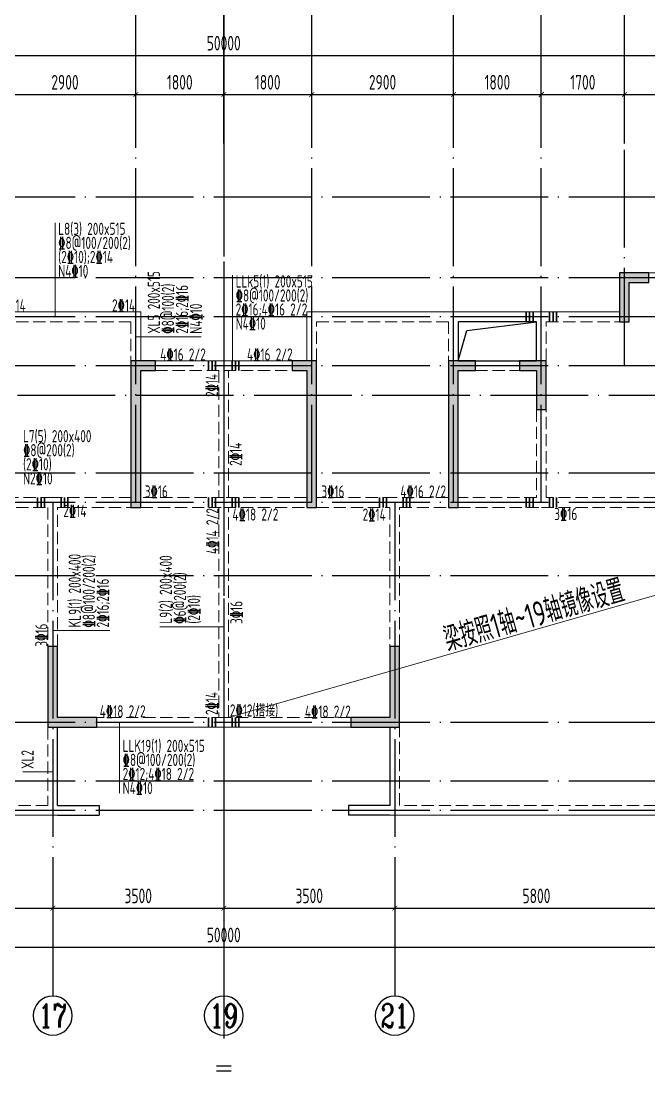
# Model space of a CAD drawing. Extents: x -1058961 to 23600, y -449123 to 2751847.
# Drawn here: x -194763 to -181917, y -193967 to -172283 of the extents above; entities that cross this region are included whole.
import ezdxf
from ezdxf.enums import TextEntityAlignment as Align

# ---------------------------------------------------------------- set-up
doc = ezdxf.new("R2010")
doc.units = 0
doc.header["$LTSCALE"] = 1000
for name, pattern in [('CENTER', [8, 5, -1, 1, -1]), ('DASH', [0.35, 0.25, -0.1]), ('DOTE', [2.42, 2, -0.2, 0.02, -0.2])]:
    doc.linetypes.add(name, pattern=pattern)
doc.layers.get('0').update_dxf_attribs({"linetype": 'CONTINUOUS'})
doc.layers.get('DEFPOINTS').update_dxf_attribs({"linetype": 'CONTINUOUS'})
for name, color, linetype in [('A-AXIS', 1, 'CONTINUOUS'), ('A-DOTE', 10, 'DOTE'), ('AXIS_NUM', 7, 'CONTINUOUS'), ('BEAM_CON', 4, 'CONTINUOUS'), ('S-D洞口', 4, 'CONTINUOUS'), ('S-L主梁线', 4, 'DASH'), ('S-L梁编号', 6, 'CONTINUOUS'), ('S-L梁配筋', 7, 'CONTINUOUS'), ('S-Q墙填充', 252, 'CONTINUOUS'), ('S-Q墙实线', 6, 'CONTINUOUS'), ('S-Y一般标注', 3, 'CONTINUOUS'), ('THIN', 7, 'CONTINUOUS')]:
    doc.layers.add(name, color=color, linetype=linetype)
doc.layers.add('梁附加箍筋', color=1, linetype='CONTINUOUS', lineweight=35)
doc.styles.add('TSSD_Axis', font='complex.shx', dxfattribs={"width": 0.7, "bigfont": 'hztxt.shx'})
doc.styles.add('TSSD_DIMENSION', font='Tssdeng.shx', dxfattribs={"width": 0.7, "bigfont": 'tssdchn.shx'})
doc.styles.add('TSSD_REIN', font='tssdeng.shx', dxfattribs={"width": 0.7, "height": 300, "bigfont": 'tssdchn.shx'})
doc.dimstyles.new('TSSD_100_100', dxfattribs={"dimtxt": 300, "dimasz": 100, "dimexe": 100, "dimexo": 250, "dimgap": 100, "dimtad": 1, "dimdec": 0, "dimzin": 0, "dimdsep": 46, "dimtxsty": 'TSSD_DIMENSION', "dimblk": 'ARCHTICK', "dimcen": 0, "dimdle": 100, "dimclrt": 7, "dimadec": 0, "dimazin": 0, "dimtfac": 1, "dimtdec": 0, "dimtix": 1, "dimtmove": 2, "dimatfit": 3, "dimldrblk": 'ARCHTICK', "dimfxl": 0, "dimtolj": 1, "dimtzin": 0, "dimarcsym": 0})

# ---------------------------------------------------------------- blocks, each defined once
blk = doc.blocks.new('_ArchTick')
at = {"color": 0, "linetype": 'ByBlock', "const_width": 0.15}
blk.add_lwpolyline([(-0.5, -0.5), (0.5, 0.5)], dxfattribs=at)
blk = doc.blocks.new('*D1071')
at = {"layer": 'DEFPOINTS', "color": 0}
for p in [(27800, 19250), (24900, 18250), (27800, 18250)]:
    blk.add_point(p, dxfattribs=at)
at = {"layer": 'S-Y一般标注', "color": 0, "lineweight": -2}
for p, q in [((24900, 18500), (24900, 19350)), ((27800, 18500), (27800, 19350)), ((24800, 19250), (27900, 19250))]:
    blk.add_line(p, q, dxfattribs=at)
at = {"layer": 'S-Y一般标注', "color": 0, "lineweight": -2, "xscale": 100, "yscale": 100, "zscale": 100, "rotation": 180}
blk.add_blockref('_ArchTick', (24900, 19250), dxfattribs=at)
at = {"layer": 'S-Y一般标注', "color": 0, "lineweight": -2, "xscale": 100, "yscale": 100, "zscale": 100}
blk.add_blockref('_ArchTick', (27800, 19250), dxfattribs=at)
at = {"layer": 'S-Y一般标注', "color": 7, "insert": (26350, 19500), "char_height": 300, "attachment_point": 5, "style": 'TSSD_DIMENSION'}
blk.add_mtext('\\A1;2900', dxfattribs=at)
blk = doc.blocks.new('*D1072')
at = {"layer": 'DEFPOINTS', "color": 0}
for p in [(29600, 19250), (27800, 18250), (29600, 18250)]:
    blk.add_point(p, dxfattribs=at)
at = {"layer": 'S-Y一般标注', "color": 0, "lineweight": -2}
for p, q in [((27800, 18500), (27800, 19350)), ((29600, 18500), (29600, 19350)), ((27700, 19250), (29700, 19250))]:
    blk.add_line(p, q, dxfattribs=at)
at = {"layer": 'S-Y一般标注', "color": 0, "lineweight": -2, "xscale": 100, "yscale": 100, "zscale": 100, "rotation": 180}
blk.add_blockref('_ArchTick', (27800, 19250), dxfattribs=at)
at = {"layer": 'S-Y一般标注', "color": 0, "lineweight": -2, "xscale": 100, "yscale": 100, "zscale": 100}
blk.add_blockref('_ArchTick', (29600, 19250), dxfattribs=at)
at = {"layer": 'S-Y一般标注', "color": 7, "insert": (28700, 19500), "char_height": 300, "attachment_point": 5, "style": 'TSSD_DIMENSION'}
blk.add_mtext('\\A1;1800', dxfattribs=at)
blk = doc.blocks.new('*D1073')
at = {"layer": 'DEFPOINTS', "color": 0}
for p in [(31400, 19250), (29600, 18250), (31400, 18250)]:
    blk.add_point(p, dxfattribs=at)
at = {"layer": 'S-Y一般标注', "color": 0, "lineweight": -2}
for p, q in [((29600, 18500), (29600, 19350)), ((31400, 18500), (31400, 19350)), ((29500, 19250), (31500, 19250))]:
    blk.add_line(p, q, dxfattribs=at)
at = {"layer": 'S-Y一般标注', "color": 0, "lineweight": -2, "xscale": 100, "yscale": 100, "zscale": 100, "rotation": 180}
blk.add_blockref('_ArchTick', (29600, 19250), dxfattribs=at)
at = {"layer": 'S-Y一般标注', "color": 0, "lineweight": -2, "xscale": 100, "yscale": 100, "zscale": 100}
blk.add_blockref('_ArchTick', (31400, 19250), dxfattribs=at)
at = {"layer": 'S-Y一般标注', "color": 7, "insert": (30500, 19500), "char_height": 300, "attachment_point": 5, "style": 'TSSD_DIMENSION'}
blk.add_mtext('\\A1;1800', dxfattribs=at)
blk = doc.blocks.new('*D1074')
at = {"layer": 'DEFPOINTS', "color": 0}
for p in [(34300, 19250), (31400, 18250), (34300, 18250)]:
    blk.add_point(p, dxfattribs=at)
at = {"layer": 'S-Y一般标注', "color": 0, "lineweight": -2}
for p, q in [((31400, 18500), (31400, 19350)), ((34300, 18500), (34300, 19350)), ((31300, 19250), (34400, 19250))]:
    blk.add_line(p, q, dxfattribs=at)
at = {"layer": 'S-Y一般标注', "color": 0, "lineweight": -2, "xscale": 100, "yscale": 100, "zscale": 100, "rotation": 180}
blk.add_blockref('_ArchTick', (31400, 19250), dxfattribs=at)
at = {"layer": 'S-Y一般标注', "color": 0, "lineweight": -2, "xscale": 100, "yscale": 100, "zscale": 100}
blk.add_blockref('_ArchTick', (34300, 19250), dxfattribs=at)
at = {"layer": 'S-Y一般标注', "color": 7, "insert": (32850, 19500), "char_height": 300, "attachment_point": 5, "style": 'TSSD_DIMENSION'}
blk.add_mtext('\\A1;2900', dxfattribs=at)
blk = doc.blocks.new('*D1075')
at = {"layer": 'DEFPOINTS', "color": 0}
for p in [(36100, 19250), (34300, 18250), (36100, 18250)]:
    blk.add_point(p, dxfattribs=at)
at = {"layer": 'S-Y一般标注', "color": 0, "lineweight": -2}
for p, q in [((34300, 18500), (34300, 19350)), ((36100, 18500), (36100, 19350)), ((34200, 19250), (36200, 19250))]:
    blk.add_line(p, q, dxfattribs=at)
at = {"layer": 'S-Y一般标注', "color": 0, "lineweight": -2, "xscale": 100, "yscale": 100, "zscale": 100, "rotation": 180}
blk.add_blockref('_ArchTick', (34300, 19250), dxfattribs=at)
at = {"layer": 'S-Y一般标注', "color": 0, "lineweight": -2, "xscale": 100, "yscale": 100, "zscale": 100}
blk.add_blockref('_ArchTick', (36100, 19250), dxfattribs=at)
at = {"layer": 'S-Y一般标注', "color": 7, "insert": (35200, 19500), "char_height": 300, "attachment_point": 5, "style": 'TSSD_DIMENSION'}
blk.add_mtext('\\A1;1800', dxfattribs=at)
blk = doc.blocks.new('*D1076')
at = {"layer": 'DEFPOINTS', "color": 0}
for p in [(37800, 19250), (36100, 18250), (37800, 18250)]:
    blk.add_point(p, dxfattribs=at)
at = {"layer": 'S-Y一般标注', "color": 0, "lineweight": -2}
for p, q in [((36100, 18500), (36100, 19350)), ((37800, 18500), (37800, 19350)), ((36000, 19250), (37900, 19250))]:
    blk.add_line(p, q, dxfattribs=at)
at = {"layer": 'S-Y一般标注', "color": 0, "lineweight": -2, "xscale": 100, "yscale": 100, "zscale": 100, "rotation": 180}
blk.add_blockref('_ArchTick', (36100, 19250), dxfattribs=at)
at = {"layer": 'S-Y一般标注', "color": 0, "lineweight": -2, "xscale": 100, "yscale": 100, "zscale": 100}
blk.add_blockref('_ArchTick', (37800, 19250), dxfattribs=at)
at = {"layer": 'S-Y一般标注', "color": 7, "insert": (36950, 19500), "char_height": 300, "attachment_point": 5, "style": 'TSSD_DIMENSION'}
blk.add_mtext('\\A1;1700', dxfattribs=at)
blk = doc.blocks.new('*D1084')
at = {"layer": 'DEFPOINTS', "color": 0}
for p in [(54600, 20050), (4600, 18250), (54600, 18250)]:
    blk.add_point(p, dxfattribs=at)
at = {"layer": 'S-Y一般标注', "color": 0, "lineweight": -2}
for p, q in [((4500, 20050), (54700, 20050)), ((4600, 18500), (4600, 20150)), ((54600, 18500), (54600, 20150))]:
    blk.add_line(p, q, dxfattribs=at)
at = {"layer": 'S-Y一般标注', "color": 0, "lineweight": -2, "xscale": 100, "yscale": 100, "zscale": 100, "rotation": 180}
blk.add_blockref('_ArchTick', (4600, 20050), dxfattribs=at)
at = {"layer": 'S-Y一般标注', "color": 0, "lineweight": -2, "xscale": 100, "yscale": 100, "zscale": 100}
blk.add_blockref('_ArchTick', (54600, 20050), dxfattribs=at)
at = {"layer": 'S-Y一般标注', "color": 7, "insert": (29600, 20300), "char_height": 300, "attachment_point": 5, "style": 'TSSD_DIMENSION'}
blk.add_mtext('\\A1;50000', dxfattribs=at)
blk = doc.blocks.new('*D1097')
at = {"layer": 'DEFPOINTS', "color": 0}
for p in [(39900, 19250), (37800, 18250), (39900, 18250)]:
    blk.add_point(p, dxfattribs=at)
at = {"layer": 'S-Y一般标注', "color": 0, "lineweight": -2}
for p, q in [((37800, 18500), (37800, 19350)), ((39900, 18500), (39900, 19350)), ((37700, 19250), (40000, 19250))]:
    blk.add_line(p, q, dxfattribs=at)
at = {"layer": 'S-Y一般标注', "color": 0, "lineweight": -2, "xscale": 100, "yscale": 100, "zscale": 100, "rotation": 180}
blk.add_blockref('_ArchTick', (37800, 19250), dxfattribs=at)
at = {"layer": 'S-Y一般标注', "color": 0, "lineweight": -2, "xscale": 100, "yscale": 100, "zscale": 100}
blk.add_blockref('_ArchTick', (39900, 19250), dxfattribs=at)
at = {"layer": 'S-Y一般标注', "color": 7, "insert": (38850, 19500), "char_height": 300, "attachment_point": 5, "style": 'TSSD_DIMENSION'}
blk.add_mtext('\\A1;2100', dxfattribs=at)
blk = doc.blocks.new('*D1101')
at = {"layer": 'DEFPOINTS', "color": 0}
for p in [(20300, 3600), (26100, 3600), (26100, 2600)]:
    blk.add_point(p, dxfattribs=at)
at = {"layer": 'S-Y一般标注', "color": 0, "lineweight": -2}
for p, q in [((20300, 3350), (20300, 2500)), ((26100, 3350), (26100, 2500)), ((20200, 2600), (26200, 2600))]:
    blk.add_line(p, q, dxfattribs=at)
at = {"layer": 'S-Y一般标注', "color": 0, "lineweight": -2, "xscale": 100, "yscale": 100, "zscale": 100, "rotation": 180}
blk.add_blockref('_ArchTick', (20300, 2600), dxfattribs=at)
at = {"layer": 'S-Y一般标注', "color": 0, "lineweight": -2, "xscale": 100, "yscale": 100, "zscale": 100}
blk.add_blockref('_ArchTick', (26100, 2600), dxfattribs=at)
at = {"layer": 'S-Y一般标注', "color": 7, "insert": (23200, 2850), "char_height": 300, "attachment_point": 5, "style": 'TSSD_DIMENSION'}
blk.add_mtext('\\A1;5800', dxfattribs=at)
blk = doc.blocks.new('ts_axno')
at = {"color": 0, "linetype": 'ByBlock', "lineweight": -2}
blk.add_circle((0, 0), 0.5, dxfattribs=at)
at = {"color": 0, "linetype": 'ByBlock', "lineweight": -2, "style": 'TSSD_Axis', "width": 0.7}
blk.add_attdef('A', text='', height=0.6, dxfattribs=at).set_placement((0, 0), align=Align.MIDDLE_CENTER)
blk = doc.blocks.new('*D1102')
at = {"layer": 'DEFPOINTS', "color": 0}
for p in [(26100, 3600), (29600, 3600), (29600, 2600)]:
    blk.add_point(p, dxfattribs=at)
at = {"layer": 'S-Y一般标注', "color": 0, "lineweight": -2}
for p, q in [((26100, 3350), (26100, 2500)), ((29600, 3350), (29600, 2500)), ((26000, 2600), (29700, 2600))]:
    blk.add_line(p, q, dxfattribs=at)
at = {"layer": 'S-Y一般标注', "color": 0, "lineweight": -2, "xscale": 100, "yscale": 100, "zscale": 100, "rotation": 180}
blk.add_blockref('_ArchTick', (26100, 2600), dxfattribs=at)
at = {"layer": 'S-Y一般标注', "color": 0, "lineweight": -2, "xscale": 100, "yscale": 100, "zscale": 100}
blk.add_blockref('_ArchTick', (29600, 2600), dxfattribs=at)
at = {"layer": 'S-Y一般标注', "color": 7, "insert": (27850, 2850), "char_height": 300, "attachment_point": 5, "style": 'TSSD_DIMENSION'}
blk.add_mtext('\\A1;3500', dxfattribs=at)
blk = doc.blocks.new('*D1103')
at = {"layer": 'DEFPOINTS', "color": 0}
for p in [(33100, 3600), (38900, 3600), (38900, 2600)]:
    blk.add_point(p, dxfattribs=at)
at = {"layer": 'S-Y一般标注', "color": 0, "lineweight": -2}
for p, q in [((33100, 3350), (33100, 2500)), ((38900, 3350), (38900, 2500)), ((33000, 2600), (39000, 2600))]:
    blk.add_line(p, q, dxfattribs=at)
at = {"layer": 'S-Y一般标注', "color": 0, "lineweight": -2, "xscale": 100, "yscale": 100, "zscale": 100, "rotation": 180}
blk.add_blockref('_ArchTick', (33100, 2600), dxfattribs=at)
at = {"layer": 'S-Y一般标注', "color": 0, "lineweight": -2, "xscale": 100, "yscale": 100, "zscale": 100}
blk.add_blockref('_ArchTick', (38900, 2600), dxfattribs=at)
at = {"layer": 'S-Y一般标注', "color": 7, "insert": (36000, 2850), "char_height": 300, "attachment_point": 5, "style": 'TSSD_DIMENSION'}
blk.add_mtext('\\A1;5800', dxfattribs=at)
blk = doc.blocks.new('*D1107')
at = {"layer": 'DEFPOINTS', "color": 0}
for p in [(4600, 3600), (54600, 3600), (54600, 1800)]:
    blk.add_point(p, dxfattribs=at)
at = {"layer": 'S-Y一般标注', "color": 0, "lineweight": -2}
for p, q in [((4600, 3350), (4600, 1700)), ((54600, 3350), (54600, 1700)), ((4500, 1800), (54700, 1800))]:
    blk.add_line(p, q, dxfattribs=at)
at = {"layer": 'S-Y一般标注', "color": 0, "lineweight": -2, "xscale": 100, "yscale": 100, "zscale": 100, "rotation": 180}
blk.add_blockref('_ArchTick', (4600, 1800), dxfattribs=at)
at = {"layer": 'S-Y一般标注', "color": 0, "lineweight": -2, "xscale": 100, "yscale": 100, "zscale": 100}
blk.add_blockref('_ArchTick', (54600, 1800), dxfattribs=at)
at = {"layer": 'S-Y一般标注', "color": 7, "insert": (29600, 2050), "char_height": 300, "attachment_point": 5, "style": 'TSSD_DIMENSION'}
blk.add_mtext('\\A1;50000', dxfattribs=at)
blk = doc.blocks.new('*D1110')
at = {"layer": 'DEFPOINTS', "color": 0}
for p in [(29600, 3600), (33100, 3600), (33100, 2600)]:
    blk.add_point(p, dxfattribs=at)
at = {"layer": 'S-Y一般标注', "color": 0, "lineweight": -2}
for p, q in [((29600, 3350), (29600, 2500)), ((33100, 3350), (33100, 2500)), ((29500, 2600), (33200, 2600))]:
    blk.add_line(p, q, dxfattribs=at)
at = {"layer": 'S-Y一般标注', "color": 0, "lineweight": -2, "xscale": 100, "yscale": 100, "zscale": 100, "rotation": 180}
blk.add_blockref('_ArchTick', (29600, 2600), dxfattribs=at)
at = {"layer": 'S-Y一般标注', "color": 0, "lineweight": -2, "xscale": 100, "yscale": 100, "zscale": 100}
blk.add_blockref('_ArchTick', (33100, 2600), dxfattribs=at)
at = {"layer": 'S-Y一般标注', "color": 7, "insert": (31350, 2850), "char_height": 300, "attachment_point": 5, "style": 'TSSD_DIMENSION'}
blk.add_mtext('\\A1;3500', dxfattribs=at)
blk = doc.blocks.new('20210807.15312446')
at = {"layer": 'S-Q墙填充'}
h = blk.add_hatch(color=252, dxfattribs=at)
h.dxf.hatch_style = 1
h.paths.add_polyline_path([(94316, 67740), (94716, 67740), (94716, 67940), (94116, 67940), (94116, 66940), (94316, 66940)])
h = blk.add_hatch(color=252, dxfattribs=at)
h.dxf.hatch_style = 1
h.paths.add_polyline_path([(84116, 66140), (84116, 63140), (84316, 63140), (84316, 65940), (84616, 65940), (84616, 66140)])
h = blk.add_hatch(color=252, dxfattribs=at)
h.dxf.hatch_style = 1
h.paths.add_polyline_path([(87916, 66140), (87416, 66140), (87416, 65940), (87716, 65940), (87716, 63140), (87916, 63140)])
h = blk.add_hatch(color=252, dxfattribs=at)
h.dxf.hatch_style = 1
h.paths.add_polyline_path([(90616, 66140), (90616, 63140), (90816, 63140), (90816, 65940), (91166, 65940), (91166, 66140)])
h = blk.add_hatch(color=252, dxfattribs=at)
h.dxf.hatch_style = 1
h.paths.add_polyline_path([(92416, 65940), (92416, 65140), (92616, 65140), (92616, 66140), (92066, 66140), (92066, 65940)])
h = blk.add_hatch(color=252, dxfattribs=at)
h.dxf.hatch_style = 1
h.paths.add_polyline_path([(82416, 58640), (83316, 58640), (83416, 58640), (83416, 58840), (83316, 58840), (82616, 58840), (82616, 60290), (82416, 60290)])
h = blk.add_hatch(color=252, dxfattribs=at)
h.dxf.hatch_style = 1
h.paths.add_polyline_path([(88716, 58840), (88616, 58840), (88616, 58640), (88716, 58640), (89616, 58640), (89616, 60290), (89416, 60290), (89416, 58840)])
at = {"layer": 'BEAM_CON'}
for p, q in [((82616, 57040), (82616, 58640)), ((89416, 58640), (89416, 57040)), ((82616, 57040), (83466, 57040)), ((83466, 57040), (83466, 56840)), ((88566, 57040), (88566, 56840)), ((89416, 57040), (88566, 57040)), ((82616, 56840), (83466, 56840)), ((89416, 56840), (88566, 56840))]:
    blk.add_line(p, q, dxfattribs=at)
at = {"layer": 'S-D洞口', "color": 5}
blk.add_lwpolyline([(90816, 66140), (92416, 66140), (92416, 66940), (90816, 66940), (90816, 66140), (90993, 66762), (92416, 66940)], dxfattribs=at)
at = {"layer": 'S-L主梁线', "linetype": 'ByBlock', "lineweight": 18}
for p, q in [((96216, 67940), (94716, 67940)), ((84316, 67140), (81316, 67140)), ((84316, 66140), (84316, 67140)), ((87716, 67140), (87716, 66140)), ((90716, 67140), (87716, 67140)), ((92516, 67140), (90716, 67140)), ((94116, 67140), (92516, 67140)), ((90816, 66940), (92416, 66940)), ((90816, 66140), (90816, 66940)), ((92416, 66940), (92416, 66140)), ((86016, 66140), (84616, 66140)), ((87416, 66140), (86016, 66140)), ((92066, 66140), (91166, 66140)), ((83416, 58640), (86016, 58640)), ((86016, 58640), (88616, 58640)), ((76616, 56840), (82616, 56840)), ((89416, 56840), (95416, 56840))]:
    blk.add_line(p, q, dxfattribs=at)
at = {"layer": 'S-L主梁线', "linetype": 'DASH', "lineweight": 18}
for p, q in [((81416, 66940), (84116, 66940)), ((84116, 66940), (84116, 66140)), ((87916, 66940), (90616, 66940)), ((87916, 66140), (87916, 66940)), ((90616, 66940), (90616, 66140)), ((92616, 66940), (94116, 66940)), ((92616, 66140), (92616, 66940)), ((84616, 65940), (86016, 65940)), ((85916, 65940), (85916, 63340)), ((86016, 65940), (87416, 65940)), ((86116, 63340), (86116, 65940)), ((91166, 65940), (92066, 65940)), ((92416, 65140), (92416, 63340)), ((92616, 63340), (92616, 65140)), ((82516, 63340), (81416, 63340)), ((84116, 63340), (82516, 63340)), ((86016, 63340), (84316, 63340)), ((87716, 63340), (86016, 63340)), ((89516, 63340), (87916, 63340)), ((90616, 63340), (89516, 63340)), ((92416, 63340), (90816, 63340)), ((95216, 63340), (92616, 63340)), ((81416, 63140), (82416, 63140)), ((82416, 63140), (82416, 60290)), ((82616, 63140), (84116, 63140)), ((82616, 60290), (82616, 63140)), ((84316, 63140), (86016, 63140)), ((85916, 63140), (85916, 58840)), ((86016, 63140), (87716, 63140)), ((86116, 58840), (86116, 63140)), ((87916, 63140), (89416, 63140)), ((89416, 63140), (89416, 60290)), ((89616, 63140), (90616, 63140)), ((89616, 60290), (89616, 63140)), ((90816, 63140), (92516, 63140)), ((92516, 63140), (95216, 63140)), ((86016, 58840), (83416, 58840)), ((88616, 58840), (86016, 58840)), ((82416, 58640), (82416, 57040)), ((89616, 57040), (89616, 58640)), ((82416, 57040), (76816, 57040)), ((95216, 57040), (89616, 57040))]:
    blk.add_line(p, q, dxfattribs=at)
at = {"layer": 'S-Q墙实线'}
for points in [[(94316, 67740), (94716, 67740), (94716, 67940), (94116, 67940), (94116, 66940), (94316, 66940)], [(84116, 66140), (84116, 63140), (84316, 63140), (84316, 65940), (84616, 65940), (84616, 66140)], [(87916, 66140), (87416, 66140), (87416, 65940), (87716, 65940), (87716, 63140), (87916, 63140)], [(90616, 66140), (90616, 63140), (90816, 63140), (90816, 65940), (91166, 65940), (91166, 66140)], [(92416, 65940), (92416, 65140), (92616, 65140), (92616, 66140), (92066, 66140), (92066, 65940)], [(82416, 58640), (83316, 58640), (83416, 58640), (83416, 58840), (83316, 58840), (82616, 58840), (82616, 60290), (82416, 60290)], [(88716, 58840), (88616, 58840), (88616, 58640), (88716, 58640), (89616, 58640), (89616, 60290), (89416, 60290), (89416, 58840)]]:
    blk.add_lwpolyline(points, close=True, dxfattribs=at)
blk = doc.blocks.new('20210726.16395156')
at = {"layer": 'A-AXIS'}
for p, q in [((27800, 18249.9), (27800, 21049.9)), ((29600, 18249.9), (29600, 21049.9)), ((31400, 18249.9), (31400, 21049.9)), ((34300, 18249.9), (34300, 21049.9)), ((36100, 18249.9), (36100, 21049.9)), ((37800, 18249.9), (37800, 21049.9)), ((26100, 3600), (26100, 800)), ((29600, 3600), (29600, 800)), ((33100, 3600), (33100, 800))]:
    blk.add_line(p, q, dxfattribs=at)
at = {"layer": 'A-DOTE'}
for p, q in [((27800, 10900), (27800, 18249.9)), ((29600, 18249.9), (29600, 3600)), ((31400, 10900), (31400, 18249.9)), ((34300, 10900), (34300, 18249.9)), ((36100, 10900), (36100, 18249.9)), ((37800, 13700), (37800, 18249.9)), ((55600, 17150), (3600, 17150)), ((55600, 15500), (3600, 15500)), ((55600, 14700), (3600, 14700)), ((55600, 13700), (3600, 13700)), ((3600, 13100.3), (55600, 13100.3)), ((55600, 11500), (3600, 11500)), ((55600, 10900), (3600, 10900)), ((26100, 10900), (26100, 3600)), ((33100, 10900), (33100, 3600)), ((55600, 9400), (3600, 9400)), ((55600, 6400), (3600, 6400)), ((55600, 5200), (3600, 5200)), ((55600, 4600), (3600, 4600))]:
    blk.add_line(p, q, dxfattribs=at)
at = {"layer": 'A-AXIS'}
ref = blk.add_blockref('ts_axno', (26100, 400), dxfattribs=dict(at, xscale=-800, yscale=800, zscale=800, rotation=180))
ref.add_attrib('10', '17', dxfattribs={"layer": 'AXIS_NUM', "height": 480, "style": 'TSSD_Axis', "width": 0.7}).set_placement((26100, 400), align=Align.MIDDLE_CENTER)
ref = blk.add_blockref('ts_axno', (29600, 400), dxfattribs=dict(at, xscale=-800, yscale=800, zscale=800, rotation=180))
ref.add_attrib('13', '19', dxfattribs={"layer": 'AXIS_NUM', "height": 480, "style": 'TSSD_Axis', "width": 0.7}).set_placement((29600, 400), align=Align.MIDDLE_CENTER)
ref = blk.add_blockref('ts_axno', (33100, 400), dxfattribs=dict(at, xscale=-800, yscale=800, zscale=800, rotation=180))
ref.add_attrib('13', '21', dxfattribs={"layer": 'AXIS_NUM', "height": 480, "style": 'TSSD_Axis', "width": 0.7}).set_placement((33100, 400), align=Align.MIDDLE_CENTER)
at = {"layer": 'S-Y一般标注'}
for base, p1, p2, picture, middle in [((54600, 20049.9), (4600, 18249.9), (54600, 18249.9), '*D1084', (29600, 20299.9)), ((27800, 19249.9), (24900, 18249.9), (27800, 18249.9), '*D1071', (26350, 19499.9)), ((29600, 19249.9), (27800, 18249.9), (29600, 18249.9), '*D1072', (28700, 19499.9)), ((31400, 19249.9), (29600, 18249.9), (31400, 18249.9), '*D1073', (30500, 19499.9)), ((34300, 19249.9), (31400, 18249.9), (34300, 18249.9), '*D1074', (32850, 19499.9)), ((36100, 19249.9), (34300, 18249.9), (36100, 18249.9), '*D1075', (35200, 19499.9)), ((37800, 19249.9), (36100, 18249.9), (37800, 18249.9), '*D1076', (36950, 19499.9)), ((39900, 19249.9), (37800, 18249.9), (39900, 18249.9), '*D1097', (38850, 19499.9)), ((54600, 1800), (4600, 3600), (54600, 3600), '*D1107', (29600, 2050)), ((26100, 2600), (20300, 3600), (26100, 3600), '*D1101', (23200, 2850)), ((29600, 2600), (26100, 3600), (29600, 3600), '*D1102', (27850, 2850)), ((33100, 2600), (29600, 3600), (33100, 3600), '*D1110', (31350, 2850)), ((38900, 2600.1), (33100, 3600), (38900, 3600.1), '*D1103', (36000, 2850.1))]:
    dim = blk.add_linear_dim(base=base, p1=p1, p2=p2, dimstyle='TSSD_100_100', dxfattribs=at)
    dim.commit()
    dim.dimension.update_dxf_attribs({"geometry": picture, "text_midpoint": middle})

msp = doc.modelspace()

# ---------------------------------------------------------------- linework, layer by layer
at = {"layer": 'S-L梁编号', "lineweight": 18}
for p, q in [((-194068.33, -178332.47), (-194068.33, -176406.82)), ((-190436.2, -179332.47), (-190436.2, -177482.46)), ((-192416.89, -178741.02), (-191079.47, -178741.02)), ((-190616.89, -184674.57), (-191927.78, -184674.57)), ((-194116.89, -184752.72), (-192947.41, -184752.72)), ((-192749.32, -186638.08), (-192749.32, -188080.29)), ((-194116.89, -187646.18), (-194730.08, -187646.18))]:
    msp.add_line(p, q, dxfattribs=at)
msp.add_lwpolyline([(-190516.89, -186532.47), (-165716.88, -179432.47)], dxfattribs=at)
at = {"layer": 'THIN', "linetype": 'CENTER'}
msp.add_line((-190616.88, -170099.69), (-190616.88, -193966.61), dxfattribs=at)
at = {"layer": 'THIN'}
for p, q in [((-190466.88, -193666.61), (-190766.88, -193666.61)), ((-190466.88, -193766.61), (-190766.88, -193766.61))]:
    msp.add_line(p, q, dxfattribs=at)
at = {"layer": '梁附加箍筋', "lineweight": 35}
for p, q in [((-184426.88, -178432.47), (-184426.88, -178232.47)), ((-184356.88, -178432.47), (-184356.88, -178232.47)), ((-184286.88, -178432.47), (-184286.88, -178232.47)), ((-183946.88, -178432.47), (-183946.88, -178232.47)), ((-183876.88, -178432.47), (-183876.88, -178232.47)), ((-183806.88, -178432.47), (-183806.88, -178232.47)), ((-190926.89, -179432.47), (-190926.89, -179232.47)), ((-190856.89, -179432.47), (-190856.89, -179232.47)), ((-190786.89, -179432.47), (-190786.89, -179232.47)), ((-190446.89, -179432.47), (-190446.89, -179232.47)), ((-190376.89, -179432.47), (-190376.89, -179232.47)), ((-190306.89, -179432.47), (-190306.89, -179232.47)), ((-194426.89, -182232.47), (-194426.89, -182032.47)), ((-194356.89, -182232.47), (-194356.89, -182032.47)), ((-194286.89, -182232.47), (-194286.89, -182032.47)), ((-193946.89, -182232.47), (-193946.89, -182032.47)), ((-193876.89, -182232.47), (-193876.89, -182032.47)), ((-193806.89, -182232.47), (-193806.89, -182032.47)), ((-190926.89, -182232.47), (-190926.89, -182032.47)), ((-190856.89, -182232.47), (-190856.89, -182032.47)), ((-190786.89, -182232.47), (-190786.89, -182032.47)), ((-190446.89, -182232.47), (-190446.89, -182032.47)), ((-190376.89, -182232.47), (-190376.89, -182032.47)), ((-190306.89, -182232.47), (-190306.89, -182032.47)), ((-187426.87, -182232.47), (-187426.87, -182032.47)), ((-187356.87, -182232.47), (-187356.87, -182032.47)), ((-187286.87, -182232.47), (-187286.87, -182032.47)), ((-186946.87, -182232.47), (-186946.87, -182032.47)), ((-186876.87, -182232.47), (-186876.87, -182032.47)), ((-186806.87, -182232.47), (-186806.87, -182032.47)), ((-184426.88, -182232.47), (-184426.88, -182032.47)), ((-184356.88, -182232.47), (-184356.88, -182032.47)), ((-184286.88, -182232.47), (-184286.88, -182032.47)), ((-183946.88, -182232.47), (-183946.88, -182032.47)), ((-183876.88, -182232.47), (-183876.88, -182032.47)), ((-183806.88, -182232.47), (-183806.88, -182032.47)), ((-190926.89, -186732.47), (-190926.89, -186532.47)), ((-190856.89, -186732.47), (-190856.89, -186532.47)), ((-190786.89, -186732.47), (-190786.89, -186532.47)), ((-190446.89, -186732.47), (-190446.89, -186532.47)), ((-190376.89, -186732.47), (-190376.89, -186532.47)), ((-190306.89, -186732.47), (-190306.89, -186532.47))]:
    msp.add_line(p, q, dxfattribs=at)

# ---------------------------------------------------------------- block references
at = {"layer": 'A-DOTE'}
msp.add_blockref('20210726.16395156', (-220216.88, -193032.52), dxfattribs=at)
at = {"layer": 'S-Q墙填充'}
msp.add_blockref('20210807.15312446', (-276632.52, -245372.01), dxfattribs=at)

# ---------------------------------------------------------------- texts
at = {"layer": 'S-L梁编号', "color": 6, "style": 'TSSD_REIN', "width": 0.7}
for s, p in [('L8(3) 200x515', (-194005.83, -176656.82)), ('LLk5(1) 200x515', (-190373.7, -177732.46)), ('L7(5) 200x400', (-194724.95, -180899.64)), ('LLK19(1) 200x515', (-192686.82, -187237.03))]:
    msp.add_text(s, height=250, dxfattribs=at).set_placement(p)
for s, p in [('XL5 200x515', (-191922.74, -178678.52)), ('KL9(1) 200x400', (-193541.64, -184690.22)), ('L9(2) 200x400', (-191677.78, -184612.07)), ('XL2', (-194508.93, -187583.68))]:
    msp.add_text(s, height=250, rotation=90, dxfattribs=at).set_placement(p)
at = {"layer": 'S-L梁编号', "lineweight": 18, "style": 'TSSD_REIN', "width": 0.7}
msp.add_text('梁按照1轴~19轴镜像设置', height=500, rotation=15.975897, dxfattribs=at).set_placement((-186025.34, -185193.49))
at = {"layer": 'S-L梁配筋', "color": 7, "style": 'TSSD_REIN', "width": 0.7}
for s, p in [('%%1328@100/200(2)', (-194005.83, -176944.32)), ('(2%%13210);2%%13214', (-194005.83, -177231.82)), ('N4%%13210', (-194005.83, -177519.32)), ('%%1328@100/200(2)', (-190373.7, -178019.96)), ('N4%%13210', (-190373.7, -178594.96)), ('%%1328@200(2)', (-194724.95, -181187.14)), ('(2%%13210)', (-194724.95, -181474.64)), ('N2%%13210', (-194724.95, -181762.14)), ('2%%13214', (-187774.87, -182504.19)), ('2%%13212(搭接)', (-190491.08, -186512.27)), ('%%1328@100/200(2)', (-192686.82, -187524.53)), ('N4%%13210', (-192686.82, -188099.53))]:
    msp.add_text(s, height=250, dxfattribs=at).set_placement(p)
for s, p in [('%%1328@100(2)', (-191635.24, -178678.52)), ('2%%13216;2%%13216', (-191347.74, -178678.52)), ('N4%%13210', (-191060.24, -178678.52)), ('2%%13214', (-190738.04, -179973.75)), ('%%1328@100/200(2)', (-193254.14, -184690.22)), ('%%1326@200(2)', (-191390.28, -184612.07)), ('2%%13216;2%%13216', (-192966.64, -184690.22)), ('(2%%13210)', (-191102.78, -184612.07)), ('3%%13216', (-194223.56, -185082.8)), ('2%%13214', (-190738.04, -186482.47))]:
    msp.add_text(s, height=250, rotation=90, dxfattribs=at).set_placement(p)
for s, p in [('2%%13214', (-194669.14, -178223.99)), ('2%%13214', (-192430.1, -178223.99)), ('4%%13216 2/2', (-190983.93, -179228.84)), ('4%%13216 2/2', (-189206.38, -179228.84)), ('3%%13216', (-191760.39, -182032.26)), ('3%%13216', (-188147.1, -182032.26)), ('4%%13216 2/2', (-186066.88, -182032.26))]:
    msp.add_text(s, height=250, dxfattribs=at).set_placement(p, align=Align.RIGHT)
at = {"layer": 'S-L梁配筋', "color": 1, "style": 'TSSD_REIN', "width": 0.7}
for s, p in [('2%%13216;4%%13216 2/2', (-190373.7, -178307.46)), ('2%%13212;4%%13218 2/2', (-192686.82, -187812.03))]:
    msp.add_text(s, height=250, dxfattribs=at).set_placement(p)
at = {"layer": 'S-L梁配筋', "color": 7, "style": 'TSSD_REIN', "width": 0.7}
for s, p in [('2%%13214', (-190247.24, -181146.47)), ('3%%13216', (-190232.64, -184382.47))]:
    msp.add_text(s, height=250, rotation=90, dxfattribs=at).set_placement(p, align=Align.CENTER)
msp.add_text('2%%13214', height=250, dxfattribs=at).set_placement((-193663.62, -182504.79), align=Align.BOTTOM_CENTER)
for s, rotation, p in [('4%%13214 2/2', 90, (-190724.54, -182247.07)), ('4%%13218 2/2', 360, (-192215.72, -186530.78)), ('4%%13218 2/2', 360, (-188016.8, -186537.27))]:
    msp.add_text(s, height=250, rotation=rotation, dxfattribs=at).set_placement(p, align=Align.RIGHT)
for s, p in [('4%%13218 2/2', (-189969.3, -182503)), ('3%%13216', (-183616.88, -182493.17))]:
    msp.add_text(s, height=250, dxfattribs=at).set_placement(p, align=Align.CENTER)

doc.saveas('drawing.dxf')
